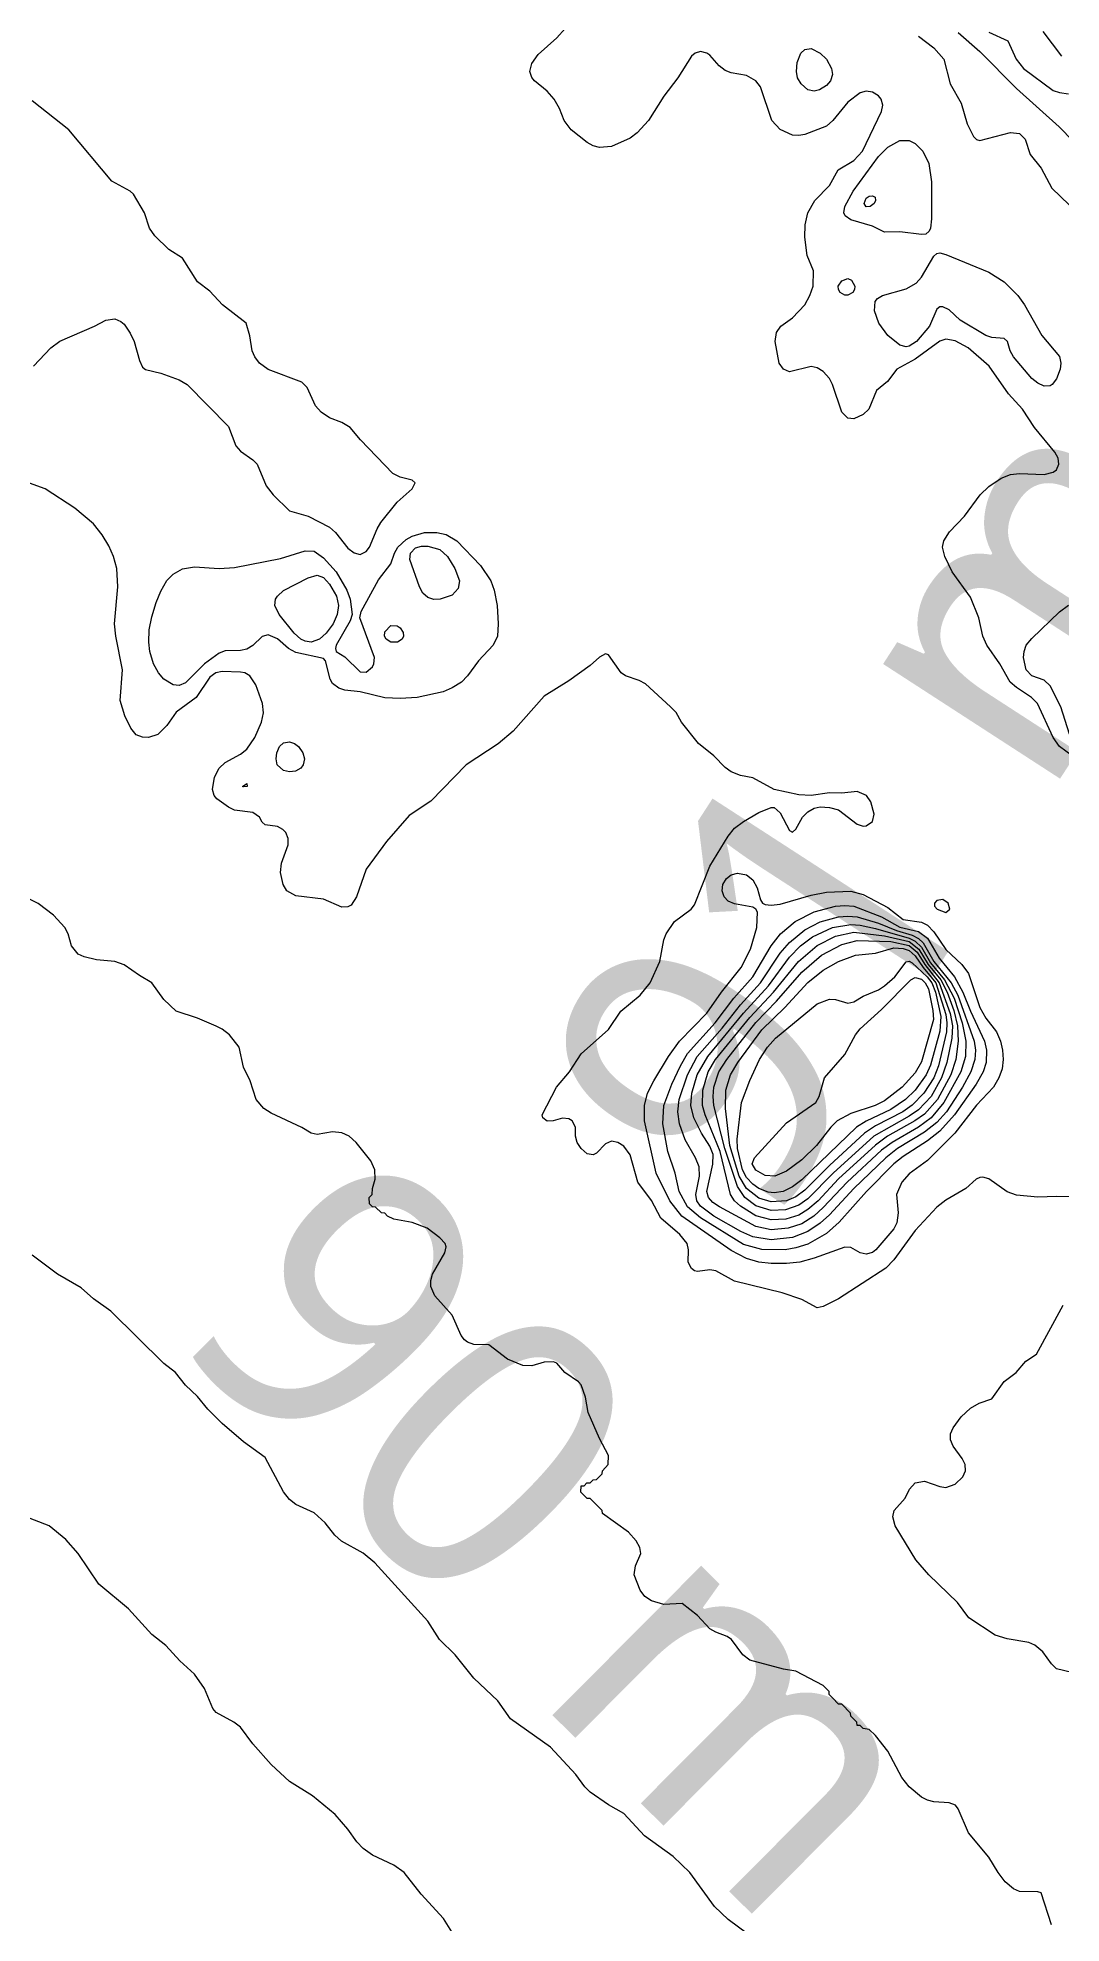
# Model space of a CAD drawing. Extents: x 474277 to 475042, y 254928 to 255625.
# Drawn here: x 474557.56 to 474583.15, y 255089.81 to 255136.93 of the extents above; entities that cross this region are included whole.
import ezdxf

# ---------------------------------------------------------------- set-up
doc = ezdxf.new("R2010")
doc.units = 0
doc.header["$MEASUREMENT"] = 0
doc.layers.add('BaseMapV2_DTM_export_MonNov09090547073261 — entities', color=1, linetype='CONTINUOUS')
doc.styles.get("Standard").update_dxf_attribs({"font": 'romans.shx'})

msp = doc.modelspace()

# ---------------------------------------------------------------- linework, layer by layer
at = {"layer": 'BaseMapV2_DTM_export_MonNov09090547073261 — entities', "color": 15, "linetype": 'Continuous', "true_color": 0xb7484b}
for points in [[(474583.426, 255118.982, 90.75), (474583.111, 255119.213, 90.75), (474582.946, 255119.443, 90.75), (474582.554, 255120.286, 90.75), (474582.409, 255120.439, 90.75), (474582.032, 255120.686, 90.75), (474581.875, 255120.823, 90.75), (474581.615, 255121.283, 90.75), (474581.292, 255121.743, 90.75), (474581.186, 255121.973, 90.75), (474581.087, 255122.433, 90.75), (474580.881, 255122.944, 90.75), (474580.422, 255123.583, 90.75), (474580.237, 255123.966, 90.75), (474580.184, 255124.196, 90.75), (474580.216, 255124.35, 90.75), (474580.353, 255124.58, 90.75), (474580.728, 255124.968, 90.75), (474581.127, 255125.5, 90.75), (474581.341, 255125.715, 90.75), (474581.648, 255125.916, 90.75), (474581.878, 255126.014, 90.75), (474582.108, 255126.033, 90.75), (474582.722, 255126.014, 90.75), (474582.952, 255126.071, 90.75), (474583.028, 255126.132, 90.75), (474583.091, 255126.267, 90.75), (474583.071, 255126.42, 90.75), (474582.988, 255126.573, 90.75), (474582.482, 255127.187, 90.75), (474582.185, 255127.64, 90.75), (474581.831, 255128.03, 90.75), (474581.351, 255128.72, 90.75), (474580.822, 255129.18, 90.75), (474580.498, 255129.354, 90.75), (474580.268, 255129.392, 90.75), (474580.115, 255129.344, 90.75), (474579.501, 255128.893, 90.75), (474579.036, 255128.644, 90.75), (474578.806, 255128.337, 90.75), (474578.535, 255128.107, 90.75), (474578.343, 255127.647, 90.75), (474578.198, 255127.509, 90.75), (474577.968, 255127.403, 90.75), (474577.814, 255127.421, 90.75), (474577.666, 255127.57, 90.75), (474577.429, 255128.26, 90.75), (474577.354, 255128.414, 90.75), (474577.201, 255128.589, 90.75), (474577.048, 255128.679, 90.75), (474576.894, 255128.709, 90.75), (474576.358, 255128.578, 90.75), (474576.204, 255128.643, 90.75), (474576.096, 255128.797, 90.75), (474576.001, 255129.334, 90.75), (474576.032, 255129.564, 90.75), (474576.14, 255129.717, 90.75), (474576.434, 255129.93, 90.75), (474576.74, 255130.254, 90.75), (474576.868, 255130.484, 90.75), (474576.949, 255130.714, 90.75), (474576.956, 255131.097, 90.75), (474576.799, 255131.481, 90.75), (474576.741, 255131.941, 90.75), (474576.75, 255132.247, 90.75), (474576.815, 255132.554, 90.75), (474576.993, 255132.861, 90.75), (474577.354, 255133.237, 90.75), (474577.572, 255133.628, 90.75), (474577.968, 255133.859, 90.75), (474578.183, 255134.088, 90.75), (474578.653, 255135.084, 90.75), (474578.686, 255135.238, 90.75), (474578.649, 255135.391, 90.75), (474578.581, 255135.478, 90.75), (474578.428, 255135.568, 90.75), (474578.274, 255135.587, 90.75), (474578.121, 255135.545, 90.75), (474577.814, 255135.318, 90.75), (474577.441, 255134.854, 90.75), (474577.278, 255134.719, 90.75), (474576.741, 255134.508, 90.75), (474576.588, 255134.48, 90.75), (474576.434, 255134.492, 90.75), (474576.127, 255134.634, 90.75), (474575.914, 255134.854, 90.75), (474575.629, 255135.698, 90.75), (474575.518, 255135.851, 90.75), (474575.284, 255135.986, 90.75), (474574.901, 255136.047, 90.75), (474574.747, 255136.105, 90.75), (474574.594, 255136.222, 90.75), (474574.364, 255136.489, 90.75), (474574.287, 255136.542, 90.75), (474574.134, 255136.581, 90.75), (474574.001, 255136.541, 90.75), (474573.904, 255136.462, 90.75), (474573.561, 255135.928, 90.75), (474573.213, 255135.468, 90.75), (474572.83, 255134.86, 90.75), (474572.551, 255134.548, 90.75), (474572.37, 255134.414, 90.75), (474571.91, 255134.212, 90.75), (474571.604, 255134.183, 90.75), (474571.45, 255134.223, 90.75), (474571.297, 255134.305, 90.75), (474570.898, 255134.624, 90.75), (474570.724, 255134.854, 90.75), (474570.602, 255135.161, 90.75), (474570.469, 255135.391, 90.75), (474570.3, 255135.59, 90.75), (474569.981, 255135.851, 90.75), (474569.917, 255135.932, 90.75), (474569.867, 255136.081, 90.75), (474569.917, 255136.282, 90.75), (474570.07, 255136.51, 90.75), (474570.54, 255136.925, 90.75), (474570.746, 255137.155, 90.75)], [(474579.578, 255136.963, 90.75), (474579.961, 255136.677, 90.75), (474580.212, 255136.388, 90.75), (474580.373, 255135.775, 90.75), (474580.651, 255135.29, 90.75), (474580.797, 255134.778, 90.75), (474580.958, 255134.457, 90.75), (474581.035, 255134.386, 90.75), (474581.111, 255134.361, 90.75), (474581.878, 255134.559, 90.75), (474582.108, 255134.532, 90.75), (474582.245, 255134.394, 90.75), (474582.37, 255134.011, 90.75), (474582.645, 255133.664, 90.75), (474582.913, 255133.168, 90.75), (474583.565, 255132.543, 90.75)], [(474580.575, 255137.055, 90.5), (474581.111, 255136.579, 90.5), (474582.032, 255135.654, 90.5), (474583.098, 255134.701, 90.5), (474583.795, 255133.982, 90.5)], [(474581.341, 255137.066, 90.25), (474581.811, 255136.848, 90.25), (474582.022, 255136.388, 90.25), (474582.206, 255136.158, 90.25), (474582.952, 255135.609, 90.25), (474583.105, 255135.555, 90.25), (474583.335, 255135.526, 90.25)], [(474582.692, 255137.078, 90), (474583.156, 255136.465, 90)], [(474577.109, 255135.621, 91), (474576.971, 255135.589, 91), (474576.818, 255135.627, 91), (474576.646, 255135.775, 91), (474576.559, 255135.928, 91), (474576.529, 255136.081, 91), (474576.547, 255136.311, 91), (474576.642, 255136.541, 91), (474576.741, 255136.631, 91), (474576.894, 255136.654, 91), (474577.124, 255136.543, 91), (474577.279, 255136.388, 91), (474577.408, 255136.158, 91), (474577.43, 255136.005, 91), (474577.38, 255135.851, 91), (474577.278, 255135.731, 91), (474577.109, 255135.621, 91)], [(474557.454, 255128.72, 90.5), (474557.885, 255129.18, 90.5), (474558.109, 255129.343, 90.5), (474558.981, 255129.717, 90.5), (474559.259, 255129.868, 90.5), (474559.489, 255129.902, 90.5), (474559.642, 255129.834, 90.5), (474559.719, 255129.766, 90.5), (474559.872, 255129.541, 90.5), (474559.97, 255129.334, 90.5), (474560.102, 255128.861, 90.5), (474560.179, 255128.693, 90.5), (474560.256, 255128.634, 90.5), (474560.639, 255128.542, 90.5), (474561.099, 255128.381, 90.5), (474561.298, 255128.26, 90.5), (474562.326, 255127.21, 90.5), (474562.513, 255126.727, 90.5), (474562.632, 255126.598, 90.5), (474562.939, 255126.38, 90.5), (474563.049, 255126.267, 90.5), (474563.273, 255125.73, 90.5), (474563.45, 255125.5, 90.5), (474563.859, 255125.101, 90.5), (474564.319, 255124.97, 90.5), (474564.856, 255124.699, 90.5), (474565.009, 255124.565, 90.5), (474565.316, 255124.168, 90.5), (474565.469, 255124.053, 90.5), (474565.623, 255124.015, 90.5), (474565.776, 255124.083, 90.5), (474565.853, 255124.193, 90.5), (474566.043, 255124.657, 90.5), (474566.137, 255124.81, 90.5), (474566.543, 255125.321, 90.5), (474566.918, 255125.653, 90.5), (474566.996, 255125.807, 90.5), (474566.926, 255125.87, 90.5), (474566.62, 255125.946, 90.5), (474566.438, 255126.037, 90.5), (474565.628, 255126.88, 90.5), (474565.374, 255127.187, 90.5), (474565.163, 255127.312, 90.5), (474564.856, 255127.428, 90.5), (474564.646, 255127.57, 90.5), (474564.505, 255127.724, 90.5), (474564.295, 255128.184, 90.5), (474564.166, 255128.322, 90.5), (474563.323, 255128.635, 90.5), (474563.109, 255128.797, 90.5), (474562.987, 255128.95, 90.5), (474562.918, 255129.104, 90.5), (474562.863, 255129.473, 90.5), (474562.774, 255129.794, 90.5), (474562.176, 255130.254, 90.5), (474561.866, 255130.592, 90.5), (474561.559, 255130.826, 90.5), (474561.176, 255131.416, 90.5), (474560.838, 255131.634, 90.5), (474560.486, 255131.977, 90.5), (474560.355, 255132.171, 90.5), (474560.233, 255132.554, 90.5), (474559.957, 255133.014, 90.5), (474559.872, 255133.093, 90.5), (474559.412, 255133.345, 90.5), (474558.339, 255134.626, 90.5), (474557.418, 255135.347, 90.5)], [(474579.767, 255132.017, 91), (474579.655, 255132.005, 91), (474579.118, 255132.077, 91), (474578.734, 255132.071, 91), (474578.428, 255132.213, 91), (474577.891, 255132.374, 91), (474577.75, 255132.477, 91), (474577.715, 255132.554, 91), (474577.736, 255132.708, 91), (474577.944, 255133.091, 91), (474578.581, 255133.954, 91), (474578.811, 255134.188, 91), (474579.118, 255134.356, 91), (474579.348, 255134.357, 91), (474579.501, 255134.279, 91), (474579.689, 255134.088, 91), (474579.844, 255133.781, 91), (474579.908, 255133.321, 91), (474579.91, 255132.401, 91), (474579.882, 255132.171, 91), (474579.852, 255132.094, 91), (474579.767, 255132.017, 91)], [(474578.369, 255132.708, 91.25), (474578.274, 255132.7, 91.25), (474578.221, 255132.784, 91.25), (474578.274, 255132.915, 91.25), (474578.351, 255132.968, 91.25), (474578.428, 255132.979, 91.25), (474578.496, 255132.938, 91.25), (474578.507, 255132.861, 91.25), (474578.469, 255132.784, 91.25), (474578.369, 255132.708, 91.25)], [(474582.923, 255128.26, 91), (474582.875, 255128.223, 91), (474582.722, 255128.222, 91), (474582.568, 255128.293, 91), (474582.415, 255128.412, 91), (474581.954, 255128.95, 91), (474581.874, 255129.104, 91), (474581.809, 255129.334, 91), (474581.725, 255129.407, 91), (474581.418, 255129.432, 91), (474581.265, 255129.484, 91), (474580.622, 255129.871, 91), (474580.345, 255130.127, 91), (474580.191, 255130.205, 91), (474580.115, 255130.199, 91), (474580.038, 255130.143, 91), (474579.853, 255129.717, 91), (474579.534, 255129.334, 91), (474579.348, 255129.218, 91), (474579.271, 255129.205, 91), (474579.118, 255129.24, 91), (474578.814, 255129.487, 91), (474578.592, 255129.794, 91), (474578.478, 255130.101, 91), (474578.498, 255130.331, 91), (474578.557, 255130.407, 91), (474578.68, 255130.484, 91), (474579.271, 255130.655, 91), (474579.527, 255130.791, 91), (474579.657, 255130.944, 91), (474579.961, 255131.468, 91), (474580.038, 255131.533, 91), (474580.115, 255131.547, 91), (474580.268, 255131.511, 91), (474581.341, 255131.069, 91), (474581.725, 255130.823, 91), (474582.066, 255130.484, 91), (474582.232, 255130.254, 91), (474582.666, 255129.487, 91), (474583.105, 255128.963, 91), (474583.14, 255128.797, 91), (474583.12, 255128.644, 91), (474583.028, 255128.404, 91), (474582.923, 255128.26, 91)], [(474577.939, 255130.561, 91), (474577.814, 255130.495, 91), (474577.738, 255130.494, 91), (474577.624, 255130.561, 91), (474577.578, 255130.637, 91), (474577.577, 255130.714, 91), (474577.661, 255130.848, 91), (474577.814, 255130.912, 91), (474577.907, 255130.867, 91), (474577.989, 255130.714, 91), (474577.985, 255130.637, 91), (474577.939, 255130.561, 91)], [(474584.102, 255107.946, 90.5), (474583.028, 255107.972, 90.5), (474582.568, 255107.948, 90.5), (474582.032, 255108.005, 90.5), (474581.802, 255108.084, 90.5), (474581.341, 255108.409, 90.5), (474581.188, 255108.451, 90.5), (474581.111, 255108.442, 90.5), (474581.021, 255108.401, 90.5), (474580.768, 255108.171, 90.5), (474580.268, 255107.878, 90.5), (474580.038, 255107.703, 90.5), (474579.501, 255107.116, 90.5), (474578.965, 255106.386, 90.5), (474578.763, 255106.178, 90.5), (474577.584, 255105.412, 90.5), (474577.201, 255105.217, 90.5), (474577.048, 255105.189, 90.5), (474576.664, 255105.392, 90.5), (474576.171, 255105.564, 90.5), (474574.977, 255105.849, 90.5), (474574.517, 255106.109, 90.5), (474574.364, 255106.137, 90.5), (474574.057, 255106.092, 90.5), (474573.981, 255106.11, 90.5), (474573.904, 255106.17, 90.5), (474573.825, 255106.331, 90.5), (474573.835, 255106.638, 90.5), (474573.799, 255106.791, 90.5), (474573.617, 255107.021, 90.5), (474573.137, 255107.428, 90.5), (474572.907, 255107.866, 90.5), (474572.561, 255108.324, 90.5), (474572.37, 255109.008, 90.5), (474572.217, 255109.223, 90.5), (474572.064, 255109.322, 90.5), (474571.91, 255109.352, 90.5), (474571.757, 255109.282, 90.5), (474571.527, 255109.05, 90.5), (474571.45, 255109.013, 90.5), (474571.297, 255109.033, 90.5), (474571.15, 255109.168, 90.5), (474571.047, 255109.321, 90.5), (474571.008, 255109.475, 90.5), (474571.006, 255109.705, 90.5), (474570.921, 255109.858, 90.5), (474570.837, 255109.908, 90.5), (474570.683, 255109.929, 90.5), (474570.444, 255109.858, 90.5), (474570.3, 255109.851, 90.5), (474570.191, 255109.935, 90.5), (474570.172, 255110.011, 90.5), (474570.528, 255110.701, 90.5), (474570.857, 255111.085, 90.5), (474571.144, 255111.536, 90.5), (474571.834, 255112.139, 90.5), (474572.14, 255112.597, 90.5), (474572.622, 255113.002, 90.5), (474572.876, 255113.308, 90.5), (474573.117, 255113.845, 90.5), (474573.218, 255114.382, 90.5), (474573.276, 255114.535, 90.5), (474573.48, 255114.842, 90.5), (474573.897, 255115.149, 90.5), (474573.981, 255115.254, 90.5), (474574.361, 255116.222, 90.5), (474574.824, 255116.972, 90.5), (474574.977, 255117.17, 90.5), (474575.207, 255117.344, 90.5), (474575.591, 255117.564, 90.5), (474575.897, 255117.688, 90.5), (474575.974, 255117.69, 90.5), (474576.127, 255117.56, 90.5), (474576.358, 255117.117, 90.5), (474576.434, 255117.071, 90.5), (474576.511, 255117.149, 90.5), (474576.685, 255117.449, 90.5), (474576.818, 255117.585, 90.5), (474576.971, 255117.673, 90.5), (474577.124, 255117.71, 90.5), (474577.354, 255117.692, 90.5), (474577.584, 255117.632, 90.5), (474578.044, 255117.27, 90.5), (474578.198, 255117.221, 90.5), (474578.274, 255117.229, 90.5), (474578.428, 255117.344, 90.5), (474578.475, 255117.526, 90.5), (474578.392, 255117.832, 90.5), (474578.281, 255117.986, 90.5), (474578.044, 255118.088, 90.5), (474577.661, 255118.048, 90.5), (474577.354, 255118.056, 90.5), (474576.894, 255117.987, 90.5), (474576.588, 255118.004, 90.5), (474575.974, 255118.143, 90.5), (474575.437, 255118.429, 90.5), (474575.131, 255118.492, 90.5), (474574.901, 255118.58, 90.5), (474574.747, 255118.691, 90.5), (474574.465, 255118.982, 90.5), (474574.079, 255119.289, 90.5), (474573.659, 255119.826, 90.5), (474573.52, 255120.063, 90.5), (474573.385, 255120.209, 90.5), (474572.754, 255120.776, 90.5), (474572.6, 255120.863, 90.5), (474572.257, 255120.976, 90.5), (474572.145, 255121.053, 90.5), (474571.834, 255121.508, 90.5), (474571.757, 255121.526, 90.5), (474571.604, 255121.444, 90.5), (474571.374, 255121.236, 90.5), (474570.837, 255120.854, 90.5), (474570.223, 255120.475, 90.5), (474569.447, 255119.596, 90.5), (474569.073, 255119.279, 90.5), (474568.271, 255118.752, 90.5), (474567.386, 255117.849, 90.5), (474566.85, 255117.486, 90.5), (474566.283, 255116.836, 90.5), (474565.768, 255116.145, 90.5), (474565.53, 255115.455, 90.5), (474565.393, 255115.251, 90.5), (474565.316, 255115.204, 90.5), (474565.163, 255115.201, 90.5), (474564.703, 255115.396, 90.5), (474564.013, 255115.479, 90.5), (474563.785, 255115.609, 90.5), (474563.696, 255115.762, 90.5), (474563.629, 255116.069, 90.5), (474563.658, 255116.299, 90.5), (474563.824, 255116.759, 90.5), (474563.823, 255116.912, 90.5), (474563.762, 255117.066, 90.5), (474563.69, 255117.142, 90.5), (474563.553, 255117.215, 90.5), (474563.246, 255117.259, 90.5), (474563.169, 255117.326, 90.5), (474563.102, 255117.449, 90.5), (474562.939, 255117.562, 90.5), (474562.479, 255117.627, 90.5), (474562.326, 255117.695, 90.5), (474562.038, 255117.909, 90.5), (474561.974, 255117.986, 90.5), (474561.926, 255118.139, 90.5), (474561.979, 255118.446, 90.5), (474562.096, 255118.675, 90.5), (474562.249, 255118.815, 90.5), (474562.632, 255119.019, 90.5), (474562.786, 255119.145, 90.5), (474562.988, 255119.443, 90.5), (474563.151, 255119.826, 90.5), (474563.201, 255120.056, 90.5), (474563.183, 255120.286, 90.5), (474563.016, 255120.752, 90.5), (474562.867, 255120.976, 90.5), (474562.738, 255121.053, 90.5), (474562.632, 255121.073, 90.5), (474562.172, 255121.085, 90.5), (474562.012, 255121.053, 90.5), (474561.866, 255120.946, 90.5), (474561.522, 255120.439, 90.5), (474561.022, 255120.073, 90.5), (474560.792, 255119.735, 90.5), (474560.562, 255119.51, 90.5), (474560.332, 255119.435, 90.5), (474560.179, 255119.445, 90.5), (474560.025, 255119.508, 90.5), (474559.89, 255119.673, 90.5), (474559.736, 255119.979, 90.5), (474559.625, 255120.363, 90.5), (474559.677, 255121.129, 90.5), (474559.512, 255121.973, 90.5), (474559.48, 255122.28, 90.5), (474559.565, 255123.2, 90.5), (474559.538, 255123.66, 90.5), (474559.452, 255123.966, 90.5), (474559.335, 255124.231, 90.5), (474559.172, 255124.503, 90.5), (474558.952, 255124.776, 90.5), (474558.492, 255125.169, 90.5), (474557.744, 255125.653, 90.5), (474557.265, 255125.832, 90.5)], [(474567.046, 255120.439, 90.75), (474566.62, 255120.411, 90.75), (474566.236, 255120.429, 90.75), (474565.623, 255120.578, 90.75), (474565.239, 255120.623, 90.75), (474565.086, 255120.67, 90.75), (474564.933, 255120.791, 90.75), (474564.874, 255120.899, 90.75), (474564.757, 255121.359, 90.75), (474564.703, 255121.414, 90.75), (474564.013, 255121.567, 90.75), (474563.833, 255121.666, 90.75), (474563.553, 255121.906, 90.75), (474563.323, 255122.003, 90.75), (474563.169, 255121.961, 90.75), (474562.939, 255121.742, 90.75), (474562.786, 255121.649, 90.75), (474562.632, 255121.615, 90.75), (474562.249, 255121.603, 90.75), (474562.096, 255121.547, 90.75), (474561.728, 255121.283, 90.75), (474561.252, 255120.803, 90.75), (474561.099, 255120.739, 90.75), (474560.946, 255120.757, 90.75), (474560.716, 255120.899, 90.75), (474560.58, 255121.053, 90.75), (474560.456, 255121.283, 90.75), (474560.364, 255121.589, 90.75), (474560.335, 255121.82, 90.75), (474560.347, 255122.126, 90.75), (474560.409, 255122.458, 90.75), (474560.52, 255122.816, 90.75), (474560.639, 255123.1, 90.75), (474560.792, 255123.359, 90.75), (474560.946, 255123.524, 90.75), (474561.176, 255123.656, 90.75), (474561.482, 255123.702, 90.75), (474562.096, 255123.663, 90.75), (474562.479, 255123.688, 90.75), (474563.629, 255123.914, 90.75), (474564.243, 255124.107, 90.75), (474564.473, 255124.097, 90.75), (474564.703, 255123.932, 90.75), (474565.026, 255123.583, 90.75), (474565.289, 255123.123, 90.75), (474565.372, 255122.893, 90.75), (474565.423, 255122.51, 90.75), (474565.372, 255122.356, 90.75), (474565.025, 255121.743, 90.75), (474565.003, 255121.666, 90.75), (474565.024, 255121.589, 90.75), (474565.239, 255121.458, 90.75), (474565.623, 255121.079, 90.75), (474565.776, 255121.072, 90.75), (474565.93, 255121.203, 90.75), (474565.966, 255121.283, 90.75), (474565.978, 255121.436, 90.75), (474565.614, 255122.433, 90.75), (474565.65, 255122.586, 90.75), (474566.083, 255123.377, 90.75), (474566.39, 255123.778, 90.75), (474566.481, 255124.043, 90.75), (474566.567, 255124.196, 90.75), (474566.773, 255124.387, 90.75), (474566.926, 255124.474, 90.75), (474567.233, 255124.558, 90.75), (474567.54, 255124.562, 90.75), (474567.77, 255124.508, 90.75), (474568.038, 255124.35, 90.75), (474568.63, 255123.736, 90.75), (474568.888, 255123.353, 90.75), (474568.974, 255123.123, 90.75), (474569.048, 255122.74, 90.75), (474569.072, 255122.28, 90.75), (474569.053, 255121.973, 90.75), (474568.949, 255121.743, 90.75), (474568.581, 255121.359, 90.75), (474568.307, 255120.984, 90.75), (474568.152, 255120.823, 90.75), (474567.923, 255120.678, 90.75), (474567.693, 255120.582, 90.75), (474567.046, 255120.439, 90.75)], [(474567.62, 255122.893, 91), (474567.463, 255122.891, 91), (474567.31, 255122.94, 91), (474567.191, 255123.046, 91), (474567.102, 255123.2, 91), (474566.864, 255123.89, 91), (474566.881, 255124.043, 91), (474567.003, 255124.177, 91), (474567.156, 255124.222, 91), (474567.31, 255124.22, 91), (474567.616, 255124.133, 91), (474567.808, 255123.966, 91), (474567.991, 255123.66, 91), (474568.104, 255123.353, 91), (474568.076, 255123.159, 91), (474567.923, 255123, 91), (474567.62, 255122.893, 91)], [(474564.608, 255121.896, 91), (474564.396, 255121.82, 91), (474564.243, 255121.843, 91), (474564.141, 255121.896, 91), (474563.975, 255122.05, 91), (474563.598, 255122.51, 91), (474563.488, 255122.74, 91), (474563.509, 255122.893, 91), (474563.553, 255122.968, 91), (474563.706, 255123.111, 91), (474564.324, 255123.43, 91), (474564.549, 255123.498, 91), (474564.703, 255123.439, 91), (474564.856, 255123.267, 91), (474565.034, 255122.97, 91), (474565.08, 255122.74, 91), (474565.046, 255122.51, 91), (474564.947, 255122.28, 91), (474564.773, 255122.05, 91), (474564.608, 255121.896, 91)], [(474583.361, 255119.519, 91), (474583.138, 255120.209, 91), (474582.875, 255120.728, 91), (474582.722, 255120.874, 91), (474582.415, 255120.98, 91), (474582.272, 255121.129, 91), (474582.206, 255121.436, 91), (474582.22, 255121.589, 91), (474582.276, 255121.743, 91), (474582.415, 255121.916, 91), (474583.105, 255122.577, 91), (474583.335, 255122.749, 91)], [(474566.556, 255121.82, 91), (474566.39, 255121.821, 91), (474566.276, 255121.896, 91), (474566.227, 255121.973, 91), (474566.236, 255122.083, 91), (474566.39, 255122.235, 91), (474566.543, 255122.231, 91), (474566.62, 255122.18, 91), (474566.696, 255122.066, 91), (474566.704, 255121.973, 91), (474566.668, 255121.896, 91), (474566.556, 255121.82, 91)], [(474564.001, 255118.599, 90.75), (474563.859, 255118.579, 90.75), (474563.706, 255118.613, 90.75), (474563.548, 255118.752, 90.75), (474563.519, 255118.906, 90.75), (474563.538, 255119.059, 90.75), (474563.604, 255119.213, 90.75), (474563.706, 255119.302, 90.75), (474563.859, 255119.33, 90.75), (474563.983, 255119.289, 90.75), (474564.08, 255119.213, 90.75), (474564.189, 255119.059, 90.75), (474564.23, 255118.906, 90.75), (474564.195, 255118.752, 90.75), (474564.135, 255118.676, 90.75), (474564.001, 255118.599, 90.75)], [(474562.793, 255118.216, 90.75), (474562.709, 255118.209, 90.75), (474562.678, 255118.216, 90.75), (474562.786, 255118.293, 90.75), (474562.793, 255118.216, 90.75)], [(474576.616, 255106.331, 90.75), (474576.281, 255106.291, 90.75), (474575.897, 255106.291, 90.75), (474575.591, 255106.33, 90.75), (474575.284, 255106.416, 90.75), (474574.901, 255106.616, 90.75), (474573.667, 255107.481, 90.75), (474573.364, 255107.864, 90.75), (474573.025, 255108.555, 90.75), (474572.732, 255109.858, 90.75), (474572.731, 255110.241, 90.75), (474572.808, 255110.548, 90.75), (474572.961, 255110.855, 90.75), (474573.333, 255111.468, 90.75), (474573.61, 255111.852, 90.75), (474574.287, 255112.549, 90.75), (474574.658, 255113.078, 90.75), (474575.144, 255113.692, 90.75), (474575.38, 255114.152, 90.75), (474575.538, 255114.689, 90.75), (474575.558, 255115.072, 90.75), (474575.517, 255115.149, 90.75), (474575.437, 255115.196, 90.75), (474574.977, 255115.286, 90.75), (474574.824, 255115.35, 90.75), (474574.724, 255115.455, 90.75), (474574.674, 255115.609, 90.75), (474574.692, 255115.762, 90.75), (474574.782, 255115.915, 90.75), (474574.901, 255116.005, 90.75), (474575.054, 255116.051, 90.75), (474575.284, 255116.004, 90.75), (474575.437, 255115.879, 90.75), (474575.548, 255115.685, 90.75), (474575.634, 255115.379, 90.75), (474575.68, 255115.302, 90.75), (474575.744, 255115.263, 90.75), (474575.897, 255115.246, 90.75), (474576.127, 255115.277, 90.75), (474576.894, 255115.498, 90.75), (474577.278, 255115.576, 90.75), (474577.891, 255115.602, 90.75), (474578.198, 255115.513, 90.75), (474578.811, 255115.19, 90.75), (474579.195, 255114.888, 90.75), (474579.655, 255114.825, 90.75), (474579.808, 255114.746, 90.75), (474579.961, 255114.584, 90.75), (474580.268, 255114.14, 90.75), (474580.669, 255113.769, 90.75), (474580.833, 255113.538, 90.75), (474581.111, 255112.695, 90.75), (474581.265, 255112.426, 90.75), (474581.528, 255112.082, 90.75), (474581.628, 255111.852, 90.75), (474581.684, 255111.622, 90.75), (474581.702, 255111.392, 90.75), (474581.671, 255111.162, 90.75), (474581.588, 255110.931, 90.75), (474581.455, 255110.701, 90.75), (474581.035, 255110.253, 90.75), (474580.493, 255109.551, 90.75), (474579.808, 255108.872, 90.75), (474579.348, 255108.536, 90.75), (474579.169, 255108.324, 90.75), (474579.032, 255108.018, 90.75), (474579.072, 255107.558, 90.75), (474579.041, 255107.309, 90.75), (474578.965, 255107.164, 90.75), (474578.515, 255106.638, 90.75), (474578.428, 255106.573, 90.75), (474578.274, 255106.527, 90.75), (474578.125, 255106.561, 90.75), (474577.891, 255106.69, 90.75), (474577.738, 255106.7, 90.75), (474576.971, 255106.426, 90.75), (474576.616, 255106.331, 90.75)], [(474582.905, 255089.769, 90.25), (474582.645, 255090.567, 90.25), (474582.568, 255090.593, 90.25), (474582.108, 255090.597, 90.25), (474581.955, 255090.665, 90.25), (474581.75, 255090.842, 90.25), (474581.573, 255091.072, 90.25), (474581.341, 255091.461, 90.25), (474580.828, 255092.069, 90.25), (474580.575, 255092.666, 90.25), (474580.51, 255092.759, 90.25), (474580.345, 255092.82, 90.25), (474579.961, 255092.845, 90.25), (474579.808, 255092.884, 90.25), (474579.655, 255092.961, 90.25), (474579.347, 255093.219, 90.25), (474579.162, 255093.449, 90.25), (474578.811, 255094.111, 90.25), (474578.504, 255094.501, 90.25), (474578.351, 255094.651, 90.25), (474578.198, 255094.672, 90.25), (474578.121, 255094.748, 90.25), (474578.044, 255094.75, 90.25), (474578.036, 255094.829, 90.25), (474577.888, 255094.983, 90.25), (474577.883, 255095.06, 90.25), (474577.661, 255095.282, 90.25), (474577.584, 255095.286, 90.25), (474577.431, 255095.44, 90.25), (474577.352, 255095.52, 90.25), (474577.35, 255095.596, 90.25), (474577.201, 255095.745, 90.25), (474576.511, 255096.107, 90.25), (474576.204, 255096.157, 90.25), (474575.361, 255096.381, 90.25), (474575.189, 255096.516, 90.25), (474574.909, 255096.9, 90.25), (474574.8, 255096.976, 90.25), (474574.517, 255097.079, 90.25), (474574.364, 255097.168, 90.25), (474574.057, 255097.498, 90.25), (474573.674, 255097.794, 90.25), (474573.214, 255097.771, 90.25), (474572.907, 255097.868, 90.25), (474572.737, 255097.973, 90.25), (474572.622, 255098.127, 90.25), (474572.471, 255098.51, 90.25), (474572.506, 255098.74, 90.25), (474572.639, 255099.047, 90.25), (474572.614, 255099.2, 90.25), (474572.524, 255099.364, 90.25), (474572.334, 255099.583, 90.25), (474571.678, 255100.043, 90.25), (474571.676, 255100.12, 90.25), (474571.374, 255100.422, 90.25), (474571.297, 255100.424, 90.25), (474571.14, 255100.58, 90.25), (474571.144, 255100.738, 90.25), (474571.22, 255100.742, 90.25), (474571.289, 255100.81, 90.25), (474571.374, 255100.815, 90.25), (474571.45, 255100.89, 90.25), (474571.527, 255100.895, 90.25), (474571.672, 255101.04, 90.25), (474571.678, 255101.117, 90.25), (474571.826, 255101.27, 90.25), (474571.831, 255101.5, 90.25), (474571.604, 255101.921, 90.25), (474571.325, 255102.574, 90.25), (474571.258, 255102.957, 90.25), (474571.151, 255103.264, 90.25), (474571.082, 255103.341, 90.25), (474570.738, 255103.571, 90.25), (474570.54, 255103.801, 90.25), (474570.453, 255103.836, 90.25), (474570.223, 255103.827, 90.25), (474569.917, 255103.738, 90.25), (474569.687, 255103.749, 90.25), (474569.303, 255103.904, 90.25), (474568.843, 255104.26, 90.25), (474568.46, 255104.274, 90.25), (474568.307, 255104.326, 90.25), (474568.23, 255104.386, 90.25), (474568.151, 255104.491, 90.25), (474567.923, 255105.001, 90.25), (474567.492, 255105.487, 90.25), (474567.391, 255105.718, 90.25), (474567.386, 255105.871, 90.25), (474567.432, 255106.024, 90.25), (474567.741, 255106.561, 90.25), (474567.769, 255106.714, 90.25), (474567.748, 255106.791, 90.25), (474567.616, 255106.936, 90.25), (474567.293, 255107.174, 90.25), (474566.926, 255107.323, 90.25), (474566.463, 255107.404, 90.25), (474566.308, 255107.481, 90.25), (474566.236, 255107.553, 90.25), (474566.155, 255107.558, 90.25), (474566.006, 255107.703, 90.25), (474565.93, 255107.708, 90.25), (474565.853, 255107.785, 90.25), (474565.851, 255107.941, 90.25), (474565.922, 255108.018, 90.25), (474565.927, 255108.171, 90.25), (474565.993, 255108.401, 90.25), (474565.986, 255108.631, 90.25), (474565.888, 255108.861, 90.25), (474565.519, 255109.321, 90.25), (474565.343, 255109.475, 90.25), (474565.163, 255109.562, 90.25), (474564.933, 255109.586, 90.25), (474564.549, 255109.519, 90.25), (474564.396, 255109.55, 90.25), (474564.166, 255109.694, 90.25), (474563.399, 255110.047, 90.25), (474563.21, 255110.165, 90.25), (474563.023, 255110.395, 90.25), (474562.87, 255110.855, 90.25), (474562.709, 255111.204, 90.25), (474562.595, 255111.698, 90.25), (474562.354, 255112.005, 90.25), (474562.172, 255112.147, 90.25), (474562.019, 255112.223, 90.25), (474561.559, 255112.426, 90.25), (474561.022, 255112.601, 90.25), (474560.716, 255112.89, 90.25), (474560.416, 255113.308, 90.25), (474560.102, 255113.488, 90.25), (474559.719, 255113.759, 90.25), (474559.489, 255113.84, 90.25), (474559.029, 255113.88, 90.25), (474558.722, 255113.955, 90.25), (474558.569, 255114.023, 90.25), (474558.404, 255114.229, 90.25), (474558.318, 255114.535, 90.25), (474558.239, 255114.689, 90.25), (474557.955, 255115.001, 90.25), (474557.572, 255115.287, 90.25), (474557.188, 255115.486, 90.25)], [(474576.244, 255106.638, 91), (474575.667, 255106.641, 91), (474575.207, 255106.772, 91), (474574.134, 255107.433, 91), (474573.805, 255107.711, 91), (474573.601, 255108.094, 91), (474573.497, 255108.555, 91), (474573.315, 255109.091, 91), (474573.188, 255109.781, 91), (474573.217, 255110.241, 91), (474573.411, 255110.778, 91), (474573.628, 255111.238, 91), (474573.809, 255111.545, 91), (474574.5, 255112.312, 91), (474574.965, 255112.925, 91), (474575.437, 255113.46, 91), (474575.898, 255114.229, 91), (474576.132, 255114.535, 91), (474576.5, 255114.842, 91), (474576.971, 255115.084, 91), (474577.508, 255115.222, 91), (474577.738, 255115.241, 91), (474577.968, 255115.221, 91), (474578.658, 255114.956, 91), (474579.118, 255114.701, 91), (474579.578, 255114.594, 91), (474579.808, 255114.421, 91), (474580.096, 255113.922, 91), (474580.479, 255113.462, 91), (474580.694, 255113.078, 91), (474580.881, 255112.599, 91), (474581.23, 255111.852, 91), (474581.285, 255111.622, 91), (474581.271, 255111.315, 91), (474581.197, 255111.085, 91), (474581.025, 255110.778, 91), (474580.484, 255110.011, 91), (474580.115, 255109.603, 91), (474579.808, 255109.359, 91), (474579.195, 255108.968, 91), (474578.961, 255108.785, 91), (474578.285, 255108.094, 91), (474577.602, 255107.328, 91), (474577.278, 255107.04, 91), (474576.818, 255106.779, 91), (474576.511, 255106.683, 91), (474576.244, 255106.638, 91)], [(474580.268, 255115.069, 90.5), (474580.361, 255115.149, 90.5), (474580.321, 255115.302, 90.5), (474580.191, 255115.389, 90.5), (474580.038, 255115.369, 90.5), (474579.981, 255115.302, 90.5), (474579.982, 255115.225, 90.5), (474580.047, 255115.149, 90.5), (474580.268, 255115.069, 90.5)], [(474576.43, 255106.944, 91.25), (474575.897, 255106.885, 91.25), (474575.437, 255106.963, 91.25), (474575.139, 255107.098, 91.25), (474574.466, 255107.481, 91.25), (474574.134, 255107.725, 91.25), (474574.043, 255107.864, 91.25), (474574.015, 255108.018, 91.25), (474574.104, 255108.478, 91.25), (474574.095, 255108.708, 91.25), (474574.006, 255108.938, 91.25), (474573.751, 255109.381, 91.25), (474573.602, 255109.781, 91.25), (474573.561, 255110.088, 91.25), (474573.596, 255110.395, 91.25), (474573.803, 255111.008, 91.25), (474574.05, 255111.468, 91.25), (474574.671, 255112.172, 91.25), (474575.131, 255112.761, 91.25), (474575.628, 255113.308, 91.25), (474576.127, 255114.048, 91.25), (474576.358, 255114.319, 91.25), (474576.741, 255114.635, 91.25), (474577.124, 255114.836, 91.25), (474577.584, 255114.961, 91.25), (474577.814, 255114.978, 91.25), (474578.044, 255114.955, 91.25), (474578.581, 255114.799, 91.25), (474579.029, 255114.612, 91.25), (474579.425, 255114.5, 91.25), (474579.578, 255114.419, 91.25), (474579.698, 255114.305, 91.25), (474579.966, 255113.845, 91.25), (474580.4, 255113.308, 91.25), (474580.564, 255113.002, 91.25), (474580.972, 255111.852, 91.25), (474581.007, 255111.622, 91.25), (474580.991, 255111.392, 91.25), (474580.892, 255111.085, 91.25), (474580.68, 255110.701, 91.25), (474580.28, 255110.088, 91.25), (474580.038, 255109.816, 91.25), (474579.731, 255109.575, 91.25), (474579.059, 255109.168, 91.25), (474578.766, 255108.938, 91.25), (474577.961, 255108.171, 91.25), (474577.354, 255107.51, 91.25), (474577.124, 255107.299, 91.25), (474576.818, 255107.09, 91.25), (474576.43, 255106.944, 91.25)], [(474576.322, 255107.174, 91.5), (474575.897, 255107.138, 91.5), (474575.514, 255107.215, 91.5), (474574.602, 255107.711, 91.5), (474574.441, 255107.818, 91.5), (474574.328, 255107.941, 91.5), (474574.291, 255108.094, 91.5), (474574.441, 255108.78, 91.5), (474574.444, 255109.015, 91.5), (474574.364, 255109.224, 91.5), (474574.155, 255109.551, 91.5), (474573.963, 255109.935, 91.5), (474573.887, 255110.241, 91.5), (474573.912, 255110.548, 91.5), (474574.05, 255111.008, 91.5), (474574.313, 255111.468, 91.5), (474575.207, 255112.549, 91.5), (474575.831, 255113.232, 91.5), (474576.358, 255113.947, 91.5), (474576.635, 255114.229, 91.5), (474576.933, 255114.459, 91.5), (474577.431, 255114.688, 91.5), (474577.891, 255114.765, 91.5), (474578.121, 255114.748, 91.5), (474578.504, 255114.666, 91.5), (474579.348, 255114.427, 91.5), (474579.501, 255114.349, 91.5), (474579.655, 255114.2, 91.5), (474579.885, 255113.809, 91.5), (474580.234, 255113.385, 91.5), (474580.471, 255112.925, 91.5), (474580.674, 255112.312, 91.5), (474580.762, 255111.852, 91.5), (474580.755, 255111.468, 91.5), (474580.641, 255111.085, 91.5), (474580.216, 255110.318, 91.5), (474579.896, 255109.935, 91.5), (474579.578, 255109.702, 91.5), (474578.922, 255109.321, 91.5), (474578.658, 255109.123, 91.5), (474577.794, 255108.324, 91.5), (474577.201, 255107.69, 91.5), (474576.968, 255107.481, 91.5), (474576.664, 255107.288, 91.5), (474576.322, 255107.174, 91.5)], [(474576.261, 255107.404, 91.75), (474575.897, 255107.386, 91.75), (474575.514, 255107.488, 91.75), (474575.131, 255107.724, 91.75), (474574.981, 255107.864, 91.75), (474574.882, 255108.018, 91.75), (474574.624, 255109.091, 91.75), (474574.249, 255110.011, 91.75), (474574.183, 255110.241, 91.75), (474574.186, 255110.625, 91.75), (474574.326, 255111.085, 91.75), (474574.51, 255111.392, 91.75), (474575.361, 255112.439, 91.75), (474575.958, 255113.078, 91.75), (474576.581, 255113.845, 91.75), (474577.048, 255114.241, 91.75), (474577.508, 255114.472, 91.75), (474577.968, 255114.573, 91.75), (474578.734, 255114.486, 91.75), (474579.348, 255114.337, 91.75), (474579.59, 255114.152, 91.75), (474579.824, 255113.769, 91.75), (474580.141, 255113.385, 91.75), (474580.301, 255113.078, 91.75), (474580.466, 255112.618, 91.75), (474580.557, 255112.235, 91.75), (474580.576, 255111.852, 91.75), (474580.517, 255111.392, 91.75), (474580.389, 255111.008, 91.75), (474580.058, 255110.395, 91.75), (474579.731, 255110.026, 91.75), (474579.493, 255109.858, 91.75), (474578.809, 255109.475, 91.75), (474578.504, 255109.254, 91.75), (474577.584, 255108.407, 91.75), (474577.073, 255107.864, 91.75), (474576.818, 255107.64, 91.75), (474576.588, 255107.505, 91.75), (474576.261, 255107.404, 91.75)], [(474576.259, 255107.634, 92), (474575.897, 255107.617, 92), (474575.514, 255107.735, 92), (474575.237, 255107.941, 92), (474575.054, 255108.215, 92), (474574.743, 255109.168, 92), (474574.466, 255110.241, 92), (474574.447, 255110.471, 92), (474574.466, 255110.701, 92), (474574.589, 255111.085, 92), (474574.786, 255111.392, 92), (474575.514, 255112.315, 92), (474576.034, 255112.848, 92), (474576.664, 255113.578, 92), (474577.157, 255113.999, 92), (474577.661, 255114.268, 92), (474578.044, 255114.37, 92), (474578.888, 255114.343, 92), (474579.348, 255114.241, 92), (474579.548, 255114.075, 92), (474579.738, 255113.769, 92), (474580.102, 255113.308, 92), (474580.377, 255112.542, 92), (474580.428, 255112.235, 92), (474580.412, 255111.928, 92), (474580.293, 255111.315, 92), (474580.157, 255110.931, 92), (474579.895, 255110.471, 92), (474579.578, 255110.133, 92), (474579.348, 255109.974, 92), (474578.467, 255109.475, 92), (474577.452, 255108.555, 92), (474576.818, 255107.909, 92), (474576.588, 255107.751, 92), (474576.259, 255107.634, 92)], [(474576.281, 255107.864, 92.25), (474575.897, 255107.832, 92.25), (474575.591, 255107.923, 92.25), (474575.284, 255108.172, 92.25), (474575.095, 255108.478, 92.25), (474574.863, 255109.245, 92.25), (474574.753, 255110.165, 92.25), (474574.765, 255110.625, 92.25), (474574.882, 255111.008, 92.25), (474575.064, 255111.315, 92.25), (474575.667, 255112.132, 92.25), (474576.243, 255112.695, 92.25), (474576.818, 255113.314, 92.25), (474577.201, 255113.623, 92.25), (474577.584, 255113.845, 92.25), (474578.003, 255113.999, 92.25), (474578.504, 255114.048, 92.25), (474578.965, 255114.179, 92.25), (474579.195, 255114.17, 92.25), (474579.348, 255114.117, 92.25), (474579.501, 255113.983, 92.25), (474579.698, 255113.692, 92.25), (474580.016, 255113.308, 92.25), (474580.268, 255112.516, 92.25), (474580.294, 255112.312, 92.25), (474580.279, 255112.082, 92.25), (474580.082, 255111.238, 92.25), (474579.961, 255110.932, 92.25), (474579.714, 255110.548, 92.25), (474579.425, 255110.254, 92.25), (474579.186, 255110.088, 92.25), (474578.504, 255109.733, 92.25), (474578.228, 255109.551, 92.25), (474577.354, 255108.745, 92.25), (474576.741, 255108.127, 92.25), (474576.511, 255107.962, 92.25), (474576.281, 255107.864, 92.25)], [(474576.197, 255108.094, 92.5), (474575.974, 255108.061, 92.5), (474575.821, 255108.076, 92.5), (474575.591, 255108.166, 92.5), (474575.437, 255108.275, 92.5), (474575.284, 255108.443, 92.5), (474575.179, 255108.631, 92.5), (474575.057, 255109.168, 92.5), (474575.05, 255109.398, 92.5), (474575.155, 255110.318, 92.5), (474575.361, 255110.869, 92.5), (474575.61, 255111.392, 92.5), (474575.804, 255111.698, 92.5), (474576.006, 255111.928, 92.5), (474577.048, 255112.782, 92.5), (474577.354, 255112.896, 92.5), (474577.508, 255112.892, 92.5), (474577.814, 255112.796, 92.5), (474577.968, 255112.83, 92.5), (474578.198, 255112.972, 92.5), (474578.581, 255113.133, 92.5), (474578.734, 255113.232, 92.5), (474578.989, 255113.462, 92.5), (474579.271, 255113.829, 92.5), (474579.348, 255113.846, 92.5), (474579.425, 255113.812, 92.5), (474579.798, 255113.462, 92.5), (474579.915, 255113.308, 92.5), (474580.003, 255113.078, 92.5), (474580.143, 255112.465, 92.5), (474580.115, 255112.097, 92.5), (474579.885, 255111.247, 92.5), (474579.776, 255111.008, 92.5), (474579.501, 255110.627, 92.5), (474579.255, 255110.395, 92.5), (474578.888, 255110.142, 92.5), (474578.274, 255109.854, 92.5), (474578.03, 255109.705, 92.5), (474576.664, 255108.383, 92.5), (474576.434, 255108.207, 92.5), (474576.197, 255108.094, 92.5)], [(474575.991, 255108.478, 92.75), (474575.744, 255108.494, 92.75), (474575.514, 255108.623, 92.75), (474575.427, 255108.785, 92.75), (474575.481, 255108.938, 92.75), (474576.281, 255109.811, 92.75), (474577.011, 255110.318, 92.75), (474577.101, 255110.471, 92.75), (474577.233, 255110.931, 92.75), (474577.738, 255111.516, 92.75), (474578.009, 255112.005, 92.75), (474578.127, 255112.158, 92.75), (474578.658, 255112.641, 92.75), (474579.392, 255113.385, 92.75), (474579.501, 255113.439, 92.75), (474579.655, 255113.397, 92.75), (474579.752, 255113.308, 92.75), (474579.834, 255113.155, 92.75), (474579.942, 255112.618, 92.75), (474579.959, 255112.388, 92.75), (474579.655, 255111.335, 92.75), (474579.501, 255111.057, 92.75), (474579.17, 255110.701, 92.75), (474578.734, 255110.362, 92.75), (474578.502, 255110.241, 92.75), (474577.891, 255110.041, 92.75), (474577.551, 255109.858, 92.75), (474577.389, 255109.705, 92.75), (474577.035, 255109.245, 92.75), (474576.664, 255108.889, 92.75), (474576.281, 255108.602, 92.75), (474575.991, 255108.478, 92.75)], [(474575.306, 255089.539, 90), (474574.824, 255089.901, 90), (474574.481, 255090.229, 90), (474573.867, 255091.072, 90), (474573.444, 255091.472, 90), (474572.727, 255091.992, 90), (474572.217, 255092.551, 90), (474571.834, 255092.77, 90), (474571.374, 255093.086, 90), (474571.24, 255093.219, 90), (474571.017, 255093.526, 90), (474570.377, 255094.208, 90), (474569.38, 255094.915, 90), (474569.065, 255095.366, 90), (474568.46, 255095.932, 90), (474568.001, 255096.516, 90), (474567.603, 255096.9, 90), (474567.314, 255097.36, 90), (474565.985, 255098.817, 90), (474565.7, 255099.053, 90), (474565.153, 255099.353, 90), (474564.989, 255099.507, 90), (474564.744, 255099.813, 90), (474564.473, 255100.064, 90), (474564.013, 255100.273, 90), (474563.859, 255100.395, 90), (474563.706, 255100.585, 90), (474563.246, 255101.444, 90), (474562.709, 255101.84, 90), (474562.172, 255102.295, 90), (474561.812, 255102.65, 90), (474561.559, 255102.974, 90), (474561.252, 255103.258, 90), (474561.002, 255103.571, 90), (474560.716, 255103.797, 90), (474559.392, 255105.104, 90), (474558.952, 255105.41, 90), (474558.645, 255105.687, 90), (474558.058, 255106.024, 90), (474557.418, 255106.503, 90)], [(474583.412, 255096.071, 90.5), (474583.028, 255096.167, 90.5), (474582.903, 255096.286, 90.5), (474582.69, 255096.593, 90.5), (474582.492, 255096.757, 90.5), (474582.338, 255096.819, 90.5), (474581.802, 255096.913, 90.5), (474581.495, 255097.006, 90.5), (474580.838, 255097.436, 90.5), (474580.555, 255097.82, 90.5), (474579.836, 255098.51, 90.5), (474579.518, 255098.893, 90.5), (474578.999, 255099.737, 90.5), (474578.942, 255099.967, 90.5), (474578.972, 255100.12, 90.5), (474579.252, 255100.427, 90.5), (474579.354, 255100.657, 90.5), (474579.501, 255100.817, 90.5), (474579.731, 255100.852, 90.5), (474580.115, 255100.721, 90.5), (474580.268, 255100.7, 90.5), (474580.498, 255100.779, 90.5), (474580.694, 255100.964, 90.5), (474580.758, 255101.117, 90.5), (474580.745, 255101.27, 90.5), (474580.671, 255101.424, 90.5), (474580.445, 255101.73, 90.5), (474580.38, 255101.884, 90.5), (474580.381, 255102.037, 90.5), (474580.448, 255102.19, 90.5), (474580.651, 255102.466, 90.5), (474580.881, 255102.679, 90.5), (474581.101, 255102.804, 90.5), (474581.418, 255102.912, 90.5), (474581.725, 255103.343, 90.5), (474582.02, 255103.571, 90.5), (474582.262, 255103.851, 90.5), (474582.532, 255104.031, 90.5), (474583.196, 255105.257, 90.5)], [(474568, 255089.46, 89.75), (474567.706, 255089.922, 89.75), (474567.147, 255090.536, 89.75), (474566.724, 255091.072, 89.75), (474566.466, 255091.262, 89.75), (474565.93, 255091.512, 89.75), (474565.7, 255091.677, 89.75), (474565.541, 255091.839, 89.75), (474565.316, 255092.158, 89.75), (474564.998, 255092.529, 89.75), (474564.428, 255092.989, 89.75), (474563.859, 255093.349, 89.75), (474563.399, 255093.777, 89.75), (474562.94, 255094.293, 89.75), (474562.632, 255094.705, 89.75), (474562.465, 255094.829, 89.75), (474562.019, 255095.07, 89.75), (474561.942, 255095.17, 89.75), (474561.727, 255095.673, 89.75), (474561.482, 255096.031, 89.75), (474561.115, 255096.363, 89.75), (474560.76, 255096.746, 89.75), (474560.409, 255097.019, 89.75), (474559.833, 255097.666, 89.75), (474559.091, 255098.28, 89.75), (474558.575, 255099.047, 89.75), (474558.262, 255099.4, 89.75), (474557.843, 255099.737, 89.75), (474557.112, 255100.023, 89.75)]]:
    msp.add_polyline3d(points, dxfattribs=at)

# ---------------------------------------------------------------- texts
at = {"layer": 'BaseMapV2_DTM_export_MonNov09090547073261 — entities', "color": 250, "true_color": 0x323232, "char_height": 0.2, "width": 17.61571, "attachment_point": 7}
for s, insert, rotation in [('\\fOpen Sans|i0|b0;\\H7.02279;91\\~m', (474575.799, 255106.925), 57.067), ('\\fOpen Sans|i0|b0;\\H7.02279;90\\~m', (474560.709, 255104.549), 315.1191)]:
    msp.add_mtext(s, dxfattribs=dict(at, insert=insert, rotation=rotation))

doc.saveas('drawing.dxf')
